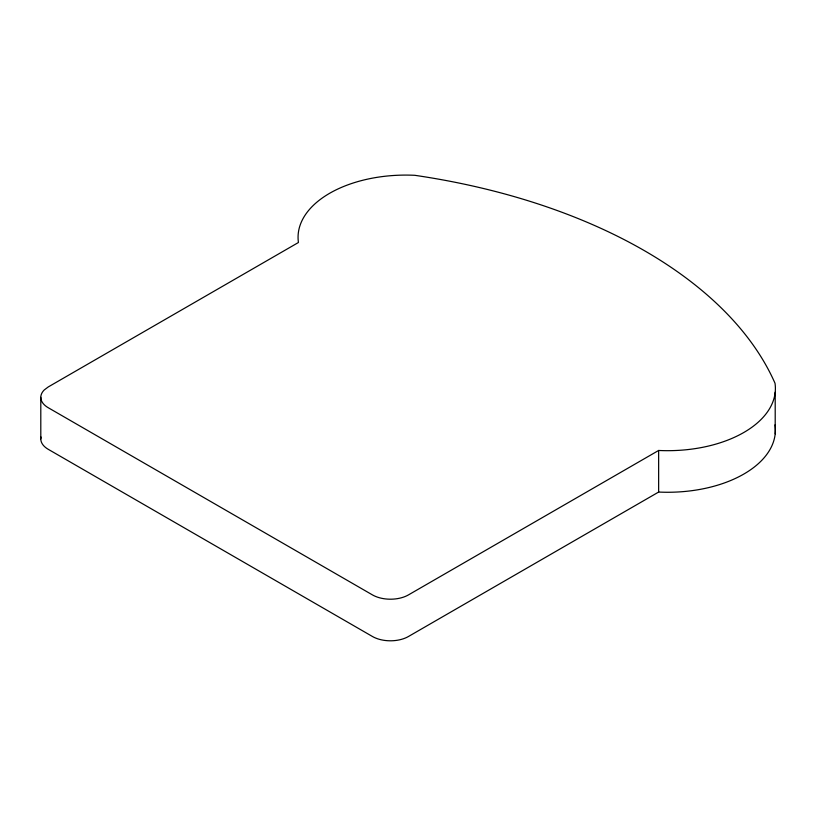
<?xml version="1.0" encoding="UTF-8"?>
<svg xmlns="http://www.w3.org/2000/svg" width="816" height="816" viewBox="0 0 816 816"><rect width="100%" height="100%" fill="white"/><g stroke="black" fill="none" stroke-linecap="round" stroke-linejoin="round"><path stroke-width="1.22" d="M658.645 450.463L408.469 594.895A25.469 14.708 0 0 1 372.443 594.895L48.256 407.735A25.469 14.708 0 0 1 44.217 389.977L48.256 386.937L298.442 242.495A107.722 62.2 0 0 1 414.814 175.307A498.117 287.589 0 0 1 775.016 383.265A107.722 62.2 0 0 1 658.645 450.463L658.645 492.048L408.469 636.49A25.469 14.708 0 0 1 372.443 636.49L48.256 449.32A25.469 14.708 0 0 1 41.014 437.009M775.2 392.272L775.2 433.867M40.8 397.331L40.8 438.926M775.016 424.861A107.722 62.2 0 0 1 658.645 492.048"/></g></svg>
